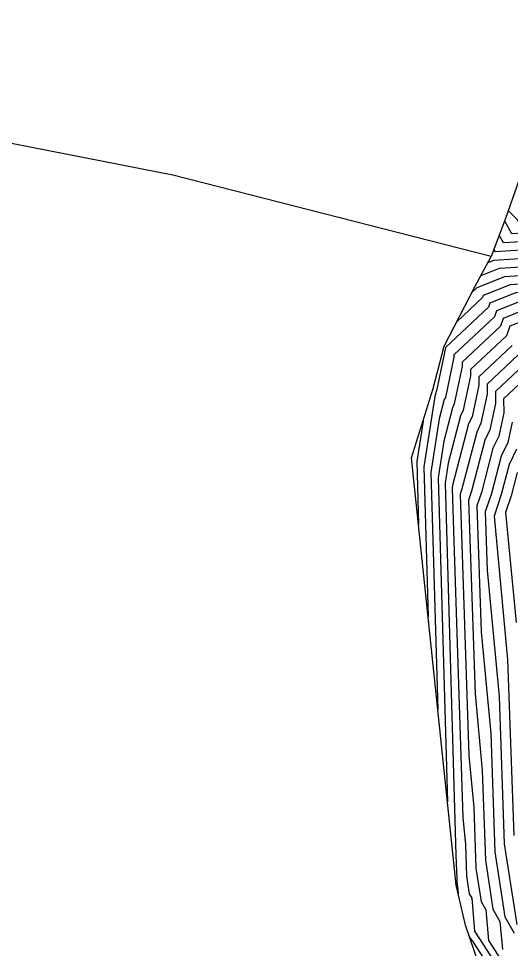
# Model space of a CAD drawing. Header units: metres. Extents: x 1097517 to 1097766, y 877052 to 877236.
# Drawn here: x 1097642.4 to 1097669.9, y 877140.7 to 877192.7 of the extents above; entities that cross this region are included whole.
import ezdxf

# ---------------------------------------------------------------- set-up
doc = ezdxf.new("R2010")
doc.units = ezdxf.units.M
doc.layers.add('C-TOPO-MAJR', color=9, linetype='Continuous')
doc.layers.add('C-TOPO-MINR', color=8, linetype='Continuous')

msp = doc.modelspace()

# ---------------------------------------------------------------- linework, layer by layer
at = {"color": 7, "true_color": 0xf0f0f0, "elevation": 1524.878, "flags": 128}
for points in [[(1097676.679, 877201.505), (1097674.818, 877196.16), (1097674.218, 877194.065), (1097673.4, 877192.323), (1097672.683, 877190.629), (1097672.07, 877188.467), (1097671.073, 877185.76), (1097669.598, 877181.506), (1097668.786, 877179.396)], [(1097669.377, 877136.138), (1097667.361, 877142.072), (1097666.837, 877144.309), (1097664.352, 877168.161), (1097665.56, 877172.021), (1097666.169, 877174.38), (1097667.902, 877177.745), (1097668.786, 877179.396), (1097651.036, 877183.937), (1097624.371, 877189.152)]]:
    msp.add_lwpolyline(points, dxfattribs=at)
at = {"layer": 'C-TOPO-MAJR', "color": 32, "linetype": 'Continuous', "lineweight": -3, "flags": 128}
for points, elevation in [([(1097727.199, 877195.951), (1097723.419, 877195.687), (1097721.465, 877195.887), (1097717.362, 877195.247), (1097710.44, 877195.325), (1097707.097, 877194.773), (1097697.799, 877192.112), (1097694.363, 877191.016), (1097693.098, 877190.438), (1097691.75, 877190.098), (1097690.664, 877189.403), (1097690.557, 877189.339), (1097689.731, 877188.987), (1097688.226, 877187.739), (1097688.026, 877187.701), (1097670.745, 877181.201), (1097670.735, 877181.189), (1097670.715, 877181.174), (1097670.405, 877181.155), (1097670.25, 877181.431), (1097669.75, 877181.945)], 1524), ([(1097727.706, 877194.751), (1097723.3, 877194.443), (1097721.71, 877194.606), (1097718.371, 877194.085), (1097710.605, 877194.172), (1097707.607, 877193.677), (1097697.305, 877190.729), (1097693.543, 877189.53), (1097693.4, 877189.438), (1097692.092, 877188.73), (1097691.84, 877188.598), (1097691.713, 877188.526), (1097690.845, 877188.155), (1097687.579, 877185.449), (1097687.145, 877185.365), (1097671.805, 877179.596), (1097671.707, 877179.483), (1097671.522, 877179.333), (1097668.934, 877179.174), (1097668.596, 877179.041)], 1525), ([(1097710.77, 877193.02), (1097708.117, 877192.582), (1097696.811, 877189.347), (1097694.437, 877188.59), (1097694.347, 877188.532), (1097693.521, 877188.085), (1097692.969, 877187.796), (1097692.691, 877187.636), (1097691.958, 877187.324), (1097686.932, 877183.158), (1097686.263, 877183.029), (1097672.865, 877177.99), (1097672.68, 877177.776), (1097672.328, 877177.492), (1097670.143, 877177.358), (1097668.718, 877176.796), (1097668.639, 877176.565), (1097666.247, 877174.311), (1097666.247, 877174.293), (1097665.737, 877171.893), (1097665.721, 877171.86), (1097665.648, 877171.579), (1097665.034, 877167.647), (1097665.278, 877159.276)], 1526), ([(1097669.97, 877174.435), (1097668.098, 877172.672), (1097668.102, 877172.221), (1097667.725, 877170.449), (1097667.53, 877170.051), (1097666.64, 877166.608), (1097666.616, 877166.453), (1097666.701, 877163.528), (1097667.209, 877148.092), (1097667.353, 877146.574), (1097667.414, 877144.806), (1097667.564, 877143.836), (1097667.703, 877143.591), (1097667.862, 877141.743), (1097670.494, 877137.664)], 1527), ([(1097669.956, 877170.149), (1097669.713, 877169.006), (1097669.339, 877168.243), (1097668.803, 877166.166), (1097668.462, 877165.148), (1097668.569, 877161.898), (1097669.238, 877154.842), (1097669.522, 877146.621), (1097670.218, 877142.11)], 1528)]:
    msp.add_lwpolyline(points, dxfattribs=dict(at, elevation=elevation))
at = {"layer": 'C-TOPO-MINR', "color": 8, "linetype": 'Continuous', "lineweight": -3, "flags": 128}
for points, elevation in [([(1097727.453, 877195.351), (1097723.36, 877195.065), (1097721.587, 877195.247), (1097717.867, 877194.666), (1097710.523, 877194.749), (1097707.352, 877194.225), (1097697.552, 877191.421), (1097693.93, 877190.266), (1097693.315, 877189.984), (1097692.659, 877189.819), (1097691.987, 877189.389), (1097691.922, 877189.347), (1097691.377, 877189.053), (1097691.275, 877189), (1097691.224, 877188.97), (1097690.288, 877188.571), (1097687.903, 877186.594), (1097687.585, 877186.533), (1097671.275, 877180.398), (1097671.221, 877180.336), (1097671.119, 877180.253), (1097669.483, 877180.153), (1097669.243, 877180.583)], 1524.5), ([(1097727.326, 877195.651), (1097723.389, 877195.376), (1097721.526, 877195.567), (1097717.614, 877194.956), (1097710.482, 877195.037), (1097707.224, 877194.499), (1097697.675, 877191.767), (1097694.146, 877190.641), (1097693.206, 877190.211), (1097692.204, 877189.959), (1097691.179, 877189.302), (1097691.162, 877189.291), (1097691.02, 877189.214), (1097690.993, 877189.2), (1097690.98, 877189.193), (1097690.01, 877188.779), (1097688.064, 877187.167), (1097687.805, 877187.117), (1097671.01, 877180.8), (1097670.978, 877180.763), (1097670.917, 877180.713), (1097669.944, 877180.654), (1097669.545, 877181.368)], 1524.25), ([(1097727.58, 877195.051), (1097723.33, 877194.754), (1097721.648, 877194.926), (1097718.119, 877194.375), (1097710.564, 877194.46), (1097707.479, 877193.951), (1097697.428, 877191.075), (1097693.714, 877189.89), (1097693.423, 877189.757), (1097693.113, 877189.679), (1097692.796, 877189.476), (1097692.682, 877189.404), (1097691.735, 877188.892), (1097691.558, 877188.799), (1097691.469, 877188.748), (1097690.566, 877188.363), (1097687.741, 877186.021), (1097687.365, 877185.949), (1097671.54, 877179.997), (1097671.464, 877179.909), (1097671.32, 877179.793), (1097669.022, 877179.652), (1097668.941, 877179.798)], 1524.75), ([(1097727.96, 877194.151), (1097723.24, 877193.821), (1097721.832, 877193.965), (1097718.875, 877193.504), (1097710.688, 877193.596), (1097707.862, 877193.13), (1097697.058, 877190.038), (1097693.99, 877189.06), (1097693.873, 877188.985), (1097692.807, 877188.408), (1097692.404, 877188.197), (1097692.202, 877188.081), (1097691.402, 877187.74), (1097687.256, 877184.303), (1097686.704, 877184.197), (1097672.335, 877178.793), (1097672.194, 877178.629), (1097671.925, 877178.412), (1097669.539, 877178.266), (1097667.982, 877177.653), (1097667.974, 877177.63), (1097667.719, 877177.39)], 1525.5), ([(1097727.833, 877194.451), (1097723.27, 877194.132), (1097721.771, 877194.286), (1097718.623, 877193.794), (1097710.647, 877193.884), (1097707.734, 877193.403), (1097697.181, 877190.384), (1097693.767, 877189.295), (1097693.637, 877189.211), (1097692.449, 877188.569), (1097692.122, 877188.398), (1097691.958, 877188.303), (1097691.123, 877187.948), (1097687.417, 877184.876), (1097686.924, 877184.781), (1097672.07, 877179.194), (1097671.951, 877179.056), (1097671.723, 877178.872), (1097669.236, 877178.72), (1097668.207, 877178.315)], 1525.25), ([(1097728.087, 877193.851), (1097723.211, 877193.51), (1097721.893, 877193.645), (1097719.128, 877193.213), (1097710.729, 877193.308), (1097707.99, 877192.856), (1097696.934, 877189.692), (1097694.214, 877188.825), (1097694.11, 877188.758), (1097693.164, 877188.246), (1097692.686, 877187.996), (1097692.446, 877187.858), (1097691.68, 877187.532), (1097687.094, 877183.731), (1097686.484, 877183.613), (1097672.6, 877178.391), (1097672.437, 877178.203), (1097672.127, 877177.952), (1097669.841, 877177.812), (1097668.35, 877177.224), (1097668.306, 877177.098), (1097666.873, 877175.747)], 1525.75), ([(1097670.446, 877176.904), (1097669.086, 877176.368), (1097668.972, 877176.033), (1097666.709, 877173.901), (1097666.711, 877173.775), (1097666.234, 877171.532), (1097666.173, 877171.408), (1097665.896, 877170.336), (1097665.429, 877167.348), (1097665.815, 877154.122)], 1526.25), ([(1097670.748, 877176.45), (1097669.455, 877175.94), (1097669.304, 877175.5), (1097667.172, 877173.492), (1097667.174, 877173.257), (1097666.731, 877171.171), (1097666.626, 877170.956), (1097666.144, 877169.093), (1097665.825, 877167.05), (1097666.352, 877148.968)], 1526.5), ([(1097671.051, 877175.996), (1097669.823, 877175.512), (1097669.637, 877174.968), (1097667.635, 877173.082), (1097667.638, 877172.739), (1097667.228, 877170.81), (1097667.078, 877170.503), (1097666.392, 877167.851), (1097666.221, 877166.751), (1097666.825, 877145.992), (1097666.87, 877144.64), (1097666.882, 877144.507), (1097666.888, 877144.353), (1097666.901, 877144.268), (1097666.913, 877144.246), (1097666.948, 877143.834)], 1526.75), ([(1097670.302, 877173.903), (1097668.561, 877172.262), (1097668.565, 877171.703), (1097668.222, 877170.088), (1097667.982, 877169.599), (1097667.143, 877166.352), (1097667.069, 877166.13), (1097667.549, 877151.543), (1097667.825, 877148.641), (1097667.941, 877145.26), (1097668.227, 877143.405), (1097668.492, 877142.937), (1097668.639, 877141.233), (1097671.066, 877137.472)], 1527.25), ([(1097670.635, 877173.371), (1097669.023, 877171.852), (1097669.029, 877171.185), (1097668.719, 877169.727), (1097668.435, 877169.147), (1097667.696, 877166.29), (1097667.533, 877165.803), (1097667.889, 877154.995), (1097668.296, 877150.708), (1097668.468, 877145.714), (1097668.891, 877142.973), (1097669.282, 877142.282), (1097669.416, 877140.722)], 1527.5), ([(1097670.967, 877172.838), (1097669.486, 877171.442), (1097669.493, 877170.667), (1097669.216, 877169.366), (1097668.887, 877168.695), (1097668.25, 877166.228), (1097667.998, 877165.475), (1097668.229, 877158.446), (1097668.767, 877152.775), (1097668.995, 877146.167), (1097669.554, 877142.542), (1097670.072, 877141.627)], 1527.75), ([(1097664.991, 877170.204), (1097664.638, 877167.945), (1097664.741, 877164.43)], 1525.75), ([(1097670.21, 877168.645), (1097669.791, 877167.79), (1097669.356, 877166.105), (1097668.952, 877164.896), (1097669.709, 877156.908), (1097670.048, 877147.075)], 1528.25), ([(1097670.244, 877167.338), (1097669.909, 877166.043), (1097669.598, 877165.114), (1097670.181, 877158.975)], 1528.5), ([(1097687.098, 877101.106), (1097686.538, 877102.349), (1097685.915, 877103.932), (1097685.235, 877106.015), (1097685.345, 877107.553), (1097684.578, 877109.663), (1097683.663, 877113.105), (1097682.483, 877114.634), (1097678.681, 877120.715), (1097677.732, 877122.765), (1097675.968, 877125.946), (1097675.648, 877126.548), (1097675.339, 877127.306), (1097675.117, 877127.872), (1097674.68, 877129.552), (1097673.759, 877132.255), (1097673.393, 877133.218), (1097671.659, 877135.112), (1097670.482, 877137.126), (1097670.002, 877137.738), (1097669.922, 877137.857), (1097667.812, 877141.127), (1097667.58, 877141.428)], 1526.75)]:
    msp.add_lwpolyline(points, dxfattribs=dict(at, elevation=elevation))

doc.saveas('drawing.dxf')
